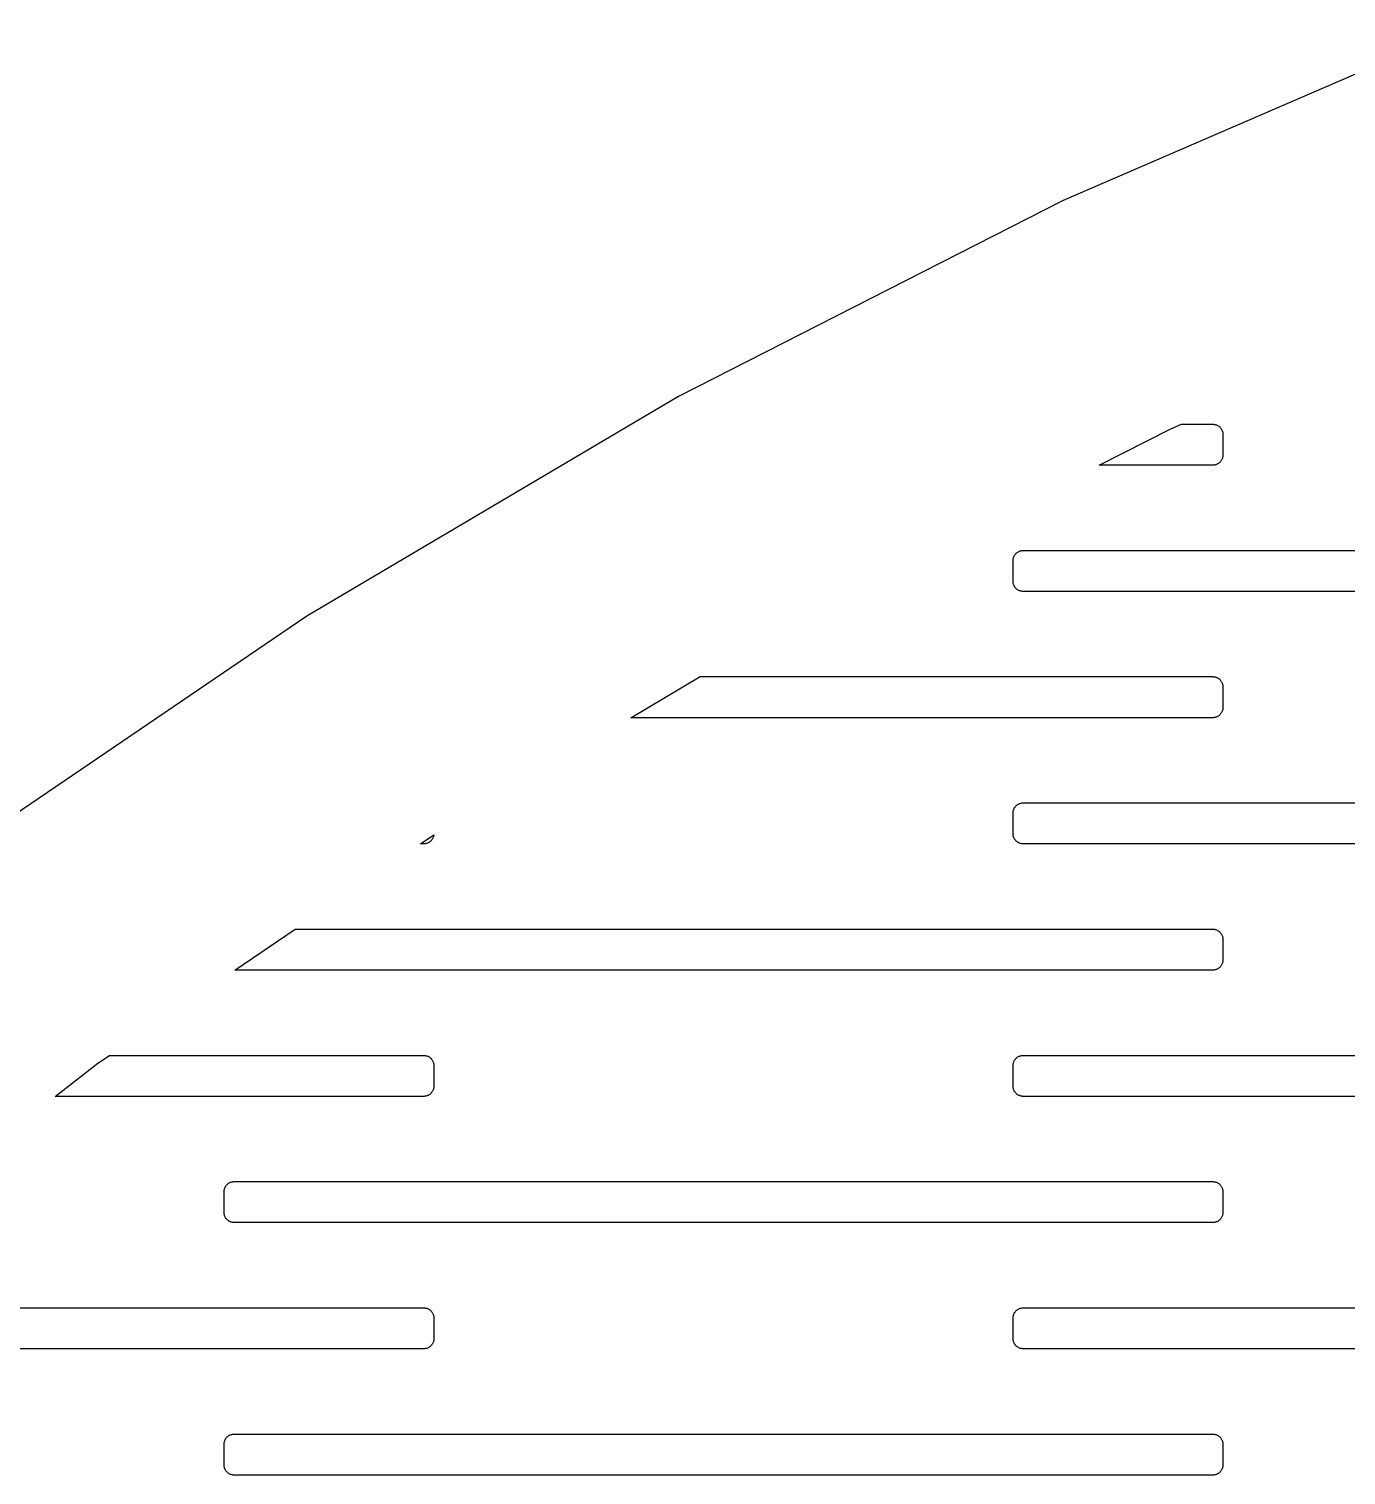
# Model space of a CAD drawing. Header units: metres. Extents: x -218 to 218, y -218 to 218.
# Drawn here: x -125.5 to -83.77, y 156.68 to 202.5 of the extents above; entities that cross this region are included whole.
import ezdxf

# ---------------------------------------------------------------- set-up
doc = ezdxf.new("R2010")
doc.units = ezdxf.units.M

msp = doc.modelspace()

# ---------------------------------------------------------------- linework, layer by layer
for p, q in [((-80.1765, 202.503), (-92.7335, 197.069)), ((-92.7335, 197.069), (-104.925, 190.857)), ((-104.925, 190.857), (-116.702, 183.892)), ((-91.589, 188.678), (-89.3273, 189.83)), ((-89.3273, 189.83), (-88.9862, 189.978)), ((-88.9862, 189.978), (-87.9972, 189.978)), ((-87.9972, 189.978), (-87.9768, 189.977)), ((-87.9768, 189.977), (-87.9565, 189.975)), ((-87.9565, 189.975), (-87.9363, 189.972)), ((-87.9363, 189.972), (-87.9164, 189.968)), ((-87.9164, 189.968), (-87.8968, 189.962)), ((-87.8968, 189.962), (-87.8776, 189.955)), ((-87.8776, 189.955), (-87.8588, 189.947)), ((-87.8588, 189.947), (-87.8406, 189.938)), ((-87.8406, 189.938), (-87.8231, 189.927)), ((-87.8231, 189.927), (-87.8062, 189.916)), ((-87.8062, 189.916), (-87.79, 189.903)), ((-87.79, 189.903), (-87.7747, 189.89)), ((-87.7747, 189.89), (-87.7603, 189.875)), ((-87.7603, 189.875), (-87.7468, 189.86)), ((-87.7468, 189.86), (-87.7343, 189.844)), ((-87.7343, 189.844), (-87.7228, 189.827)), ((-87.7228, 189.827), (-87.7124, 189.809)), ((-87.7124, 189.809), (-87.7031, 189.791)), ((-87.7031, 189.791), (-87.695, 189.772)), ((-87.695, 189.772), (-87.6881, 189.753)), ((-87.6881, 189.753), (-87.6824, 189.734)), ((-87.6824, 189.734), (-87.6779, 189.714)), ((-87.6779, 189.714), (-87.6748, 189.694)), ((-87.6748, 189.694), (-87.6728, 189.673)), ((-87.6728, 189.673), (-87.6722, 189.653)), ((-87.6722, 189.653), (-87.6722, 189.003)), ((-87.7343, 188.812), (-87.7468, 188.796)), ((-87.7228, 188.829), (-87.7343, 188.812)), ((-87.7124, 188.846), (-87.7228, 188.829)), ((-87.7031, 188.864), (-87.7124, 188.846)), ((-87.695, 188.883), (-87.7031, 188.864)), ((-87.6881, 188.902), (-87.695, 188.883)), ((-87.6824, 188.922), (-87.6881, 188.902)), ((-87.6779, 188.942), (-87.6824, 188.922)), ((-87.6748, 188.962), (-87.6779, 188.942)), ((-87.6728, 188.982), (-87.6748, 188.962)), ((-87.6722, 189.003), (-87.6728, 188.982)), ((-87.9972, 188.678), (-91.589, 188.678)), ((-87.9768, 188.678), (-87.9972, 188.678)), ((-87.9565, 188.68), (-87.9768, 188.678)), ((-87.9363, 188.684), (-87.9565, 188.68)), ((-87.9164, 188.688), (-87.9363, 188.684)), ((-87.8968, 188.694), (-87.9164, 188.688)), ((-87.8776, 188.701), (-87.8968, 188.694)), ((-87.8588, 188.709), (-87.8776, 188.701)), ((-87.8406, 188.718), (-87.8588, 188.709)), ((-87.8231, 188.728), (-87.8406, 188.718)), ((-87.8062, 188.74), (-87.8231, 188.728)), ((-87.79, 188.752), (-87.8062, 188.74)), ((-87.7747, 188.766), (-87.79, 188.752)), ((-87.7603, 188.78), (-87.7747, 188.766)), ((-87.7468, 188.796), (-87.7603, 188.78)), ((-94.3222, 185.653), (-94.3215, 185.673)), ((-94.3222, 185.003), (-94.3222, 185.653)), ((-94.3215, 185.673), (-94.3196, 185.694)), ((-94.3196, 185.694), (-94.3164, 185.714)), ((-94.3164, 185.714), (-94.312, 185.734)), ((-94.312, 185.734), (-94.3063, 185.753)), ((-94.3063, 185.753), (-94.2994, 185.772)), ((-94.2994, 185.772), (-94.2913, 185.791)), ((-94.2913, 185.791), (-94.282, 185.809)), ((-94.282, 185.809), (-94.2716, 185.827)), ((-94.2716, 185.827), (-94.2601, 185.844)), ((-94.2601, 185.844), (-94.2476, 185.86)), ((-94.2476, 185.86), (-94.2341, 185.875)), ((-94.2341, 185.875), (-94.2197, 185.89)), ((-94.2197, 185.89), (-94.2044, 185.903)), ((-94.2044, 185.903), (-94.1882, 185.916)), ((-94.1882, 185.916), (-94.1713, 185.927)), ((-94.1713, 185.927), (-94.1538, 185.938)), ((-94.1538, 185.938), (-94.1356, 185.947)), ((-94.1356, 185.947), (-94.1168, 185.955)), ((-94.1168, 185.955), (-94.0976, 185.962)), ((-94.0976, 185.962), (-94.078, 185.968)), ((-94.078, 185.968), (-94.0581, 185.972)), ((-94.0581, 185.972), (-94.0379, 185.975)), ((-94.0379, 185.975), (-94.0176, 185.977)), ((-94.0176, 185.977), (-93.9972, 185.978)), ((-93.9972, 185.978), (-62.9972, 185.978)), ((-94.3215, 184.982), (-94.3222, 185.003)), ((-94.3196, 184.962), (-94.3215, 184.982)), ((-94.3164, 184.942), (-94.3196, 184.962)), ((-94.312, 184.922), (-94.3164, 184.942)), ((-94.3063, 184.902), (-94.312, 184.922)), ((-94.2994, 184.883), (-94.3063, 184.902)), ((-94.2913, 184.864), (-94.2994, 184.883)), ((-94.282, 184.846), (-94.2913, 184.864)), ((-94.2716, 184.829), (-94.282, 184.846)), ((-94.2601, 184.812), (-94.2716, 184.829)), ((-94.2476, 184.796), (-94.2601, 184.812)), ((-94.2341, 184.78), (-94.2476, 184.796)), ((-94.2197, 184.766), (-94.2341, 184.78)), ((-94.2044, 184.752), (-94.2197, 184.766)), ((-94.1882, 184.74), (-94.2044, 184.752)), ((-94.1713, 184.728), (-94.1882, 184.74)), ((-94.1538, 184.718), (-94.1713, 184.728)), ((-94.1356, 184.709), (-94.1538, 184.718)), ((-94.1168, 184.701), (-94.1356, 184.709)), ((-94.0976, 184.694), (-94.1168, 184.701)), ((-94.078, 184.688), (-94.0976, 184.694)), ((-94.0581, 184.684), (-94.078, 184.688)), ((-94.0379, 184.68), (-94.0581, 184.684)), ((-94.0176, 184.678), (-94.0379, 184.68)), ((-93.9972, 184.678), (-94.0176, 184.678)), ((-62.9972, 184.678), (-93.9972, 184.678)), ((-116.702, 183.892), (-128.018, 176.202)), ((-106.429, 180.678), (-104.231, 181.978)), ((-104.231, 181.978), (-87.9972, 181.978)), ((-87.9972, 181.978), (-87.9768, 181.977)), ((-87.9768, 181.977), (-87.9565, 181.975)), ((-87.9565, 181.975), (-87.9363, 181.972)), ((-87.9363, 181.972), (-87.9164, 181.968)), ((-87.9164, 181.968), (-87.8968, 181.962)), ((-87.8968, 181.962), (-87.8776, 181.955)), ((-87.8776, 181.955), (-87.8588, 181.947)), ((-87.8588, 181.947), (-87.8406, 181.938)), ((-87.8406, 181.938), (-87.8231, 181.927)), ((-87.8231, 181.927), (-87.8062, 181.916)), ((-87.8062, 181.916), (-87.79, 181.903)), ((-87.79, 181.903), (-87.7747, 181.89)), ((-87.7747, 181.89), (-87.7603, 181.875)), ((-87.7603, 181.875), (-87.7468, 181.86)), ((-87.7468, 181.86), (-87.7343, 181.844)), ((-87.7343, 181.844), (-87.7228, 181.827)), ((-87.7228, 181.827), (-87.7124, 181.809)), ((-87.7124, 181.809), (-87.7031, 181.791)), ((-87.7031, 181.791), (-87.695, 181.772)), ((-87.695, 181.772), (-87.6881, 181.753)), ((-87.6881, 181.753), (-87.6824, 181.734)), ((-87.6824, 181.734), (-87.6779, 181.714)), ((-87.6779, 181.714), (-87.6748, 181.694)), ((-87.6748, 181.694), (-87.6728, 181.673)), ((-87.6728, 181.673), (-87.6722, 181.653)), ((-87.6722, 181.653), (-87.6722, 181.003)), ((-87.9972, 180.678), (-106.429, 180.678)), ((-87.9768, 180.678), (-87.9972, 180.678)), ((-87.9565, 180.68), (-87.9768, 180.678)), ((-87.9363, 180.684), (-87.9565, 180.68)), ((-87.9164, 180.688), (-87.9363, 180.684)), ((-87.8968, 180.694), (-87.9164, 180.688)), ((-87.8776, 180.701), (-87.8968, 180.694)), ((-87.8588, 180.709), (-87.8776, 180.701)), ((-87.8406, 180.718), (-87.8588, 180.709)), ((-87.8231, 180.728), (-87.8406, 180.718)), ((-87.8062, 180.74), (-87.8231, 180.728)), ((-87.79, 180.752), (-87.8062, 180.74)), ((-87.7747, 180.766), (-87.79, 180.752)), ((-87.7603, 180.78), (-87.7747, 180.766)), ((-87.7468, 180.796), (-87.7603, 180.78)), ((-87.7343, 180.812), (-87.7468, 180.796)), ((-87.7228, 180.829), (-87.7343, 180.812)), ((-87.7124, 180.846), (-87.7228, 180.829)), ((-87.7031, 180.864), (-87.7124, 180.846)), ((-87.695, 180.883), (-87.7031, 180.864)), ((-87.6881, 180.902), (-87.695, 180.883)), ((-87.6824, 180.922), (-87.6881, 180.902)), ((-87.6779, 180.942), (-87.6824, 180.922)), ((-87.6748, 180.962), (-87.6779, 180.942)), ((-87.6728, 180.982), (-87.6748, 180.962)), ((-87.6722, 181.003), (-87.6728, 180.982)), ((-94.2913, 177.791), (-94.282, 177.809)), ((-94.282, 177.809), (-94.2716, 177.827)), ((-94.2716, 177.827), (-94.2601, 177.844)), ((-94.2601, 177.844), (-94.2476, 177.86)), ((-94.2476, 177.86), (-94.2341, 177.875)), ((-94.2341, 177.875), (-94.2197, 177.89)), ((-94.2197, 177.89), (-94.2044, 177.903)), ((-94.2044, 177.903), (-94.1882, 177.916)), ((-94.1882, 177.916), (-94.1713, 177.927)), ((-94.1713, 177.927), (-94.1538, 177.938)), ((-94.1538, 177.938), (-94.1356, 177.947)), ((-94.1356, 177.947), (-94.1168, 177.955)), ((-94.1168, 177.955), (-94.0976, 177.962)), ((-94.0976, 177.962), (-94.078, 177.968)), ((-94.078, 177.968), (-94.0581, 177.972)), ((-94.0581, 177.972), (-94.0379, 177.975)), ((-94.0379, 177.975), (-94.0176, 177.977)), ((-94.0176, 177.977), (-93.9972, 177.978)), ((-93.9972, 177.978), (-62.9972, 177.978)), ((-94.3222, 177.653), (-94.3215, 177.673)), ((-94.3222, 177.003), (-94.3222, 177.653)), ((-94.3215, 177.673), (-94.3196, 177.694)), ((-94.3196, 177.694), (-94.3164, 177.714)), ((-94.3164, 177.714), (-94.312, 177.734)), ((-94.312, 177.734), (-94.3063, 177.753)), ((-94.3063, 177.753), (-94.2994, 177.772)), ((-94.2994, 177.772), (-94.2913, 177.791)), ((-113.092, 176.678), (-112.675, 176.961)), ((-112.688, 176.902), (-112.695, 176.883)), ((-112.682, 176.922), (-112.688, 176.902)), ((-112.678, 176.942), (-112.682, 176.922)), ((-112.675, 176.961), (-112.678, 176.942)), ((-94.3215, 176.982), (-94.3222, 177.003)), ((-94.3196, 176.962), (-94.3215, 176.982)), ((-94.3164, 176.942), (-94.3196, 176.962)), ((-94.312, 176.922), (-94.3164, 176.942)), ((-94.3063, 176.902), (-94.312, 176.922)), ((-94.2994, 176.883), (-94.3063, 176.902)), ((-112.997, 176.678), (-113.092, 176.678)), ((-112.977, 176.678), (-112.997, 176.678)), ((-112.956, 176.68), (-112.977, 176.678)), ((-112.936, 176.684), (-112.956, 176.68)), ((-112.916, 176.688), (-112.936, 176.684)), ((-112.897, 176.694), (-112.916, 176.688)), ((-112.878, 176.701), (-112.897, 176.694)), ((-112.859, 176.709), (-112.878, 176.701)), ((-112.841, 176.718), (-112.859, 176.709)), ((-112.823, 176.728), (-112.841, 176.718)), ((-112.806, 176.74), (-112.823, 176.728)), ((-112.79, 176.752), (-112.806, 176.74)), ((-112.775, 176.766), (-112.79, 176.752)), ((-112.76, 176.78), (-112.775, 176.766)), ((-112.747, 176.796), (-112.76, 176.78)), ((-112.734, 176.812), (-112.747, 176.796)), ((-112.723, 176.829), (-112.734, 176.812)), ((-112.712, 176.846), (-112.723, 176.829)), ((-112.703, 176.864), (-112.712, 176.846)), ((-112.695, 176.883), (-112.703, 176.864)), ((-94.2913, 176.864), (-94.2994, 176.883)), ((-94.282, 176.846), (-94.2913, 176.864)), ((-94.2716, 176.829), (-94.282, 176.846)), ((-94.2601, 176.812), (-94.2716, 176.829)), ((-94.2476, 176.796), (-94.2601, 176.812)), ((-94.2341, 176.78), (-94.2476, 176.796)), ((-94.2197, 176.766), (-94.2341, 176.78)), ((-94.2044, 176.752), (-94.2197, 176.766)), ((-94.1882, 176.74), (-94.2044, 176.752)), ((-94.1713, 176.728), (-94.1882, 176.74)), ((-94.1538, 176.718), (-94.1713, 176.728)), ((-94.1356, 176.709), (-94.1538, 176.718)), ((-94.1168, 176.701), (-94.1356, 176.709)), ((-94.0976, 176.694), (-94.1168, 176.701)), ((-94.078, 176.688), (-94.0976, 176.694)), ((-94.0581, 176.684), (-94.078, 176.688)), ((-94.0379, 176.68), (-94.0581, 176.684)), ((-94.0176, 176.678), (-94.0379, 176.68)), ((-93.9972, 176.678), (-94.0176, 176.678)), ((-62.9972, 176.678), (-93.9972, 176.678)), ((-118.977, 172.678), (-117.065, 173.978)), ((-117.065, 173.978), (-87.9972, 173.978)), ((-87.9972, 173.978), (-87.9768, 173.977)), ((-87.9768, 173.977), (-87.9565, 173.975)), ((-87.9565, 173.975), (-87.9363, 173.972)), ((-87.9363, 173.972), (-87.9164, 173.968)), ((-87.9164, 173.968), (-87.8968, 173.962)), ((-87.8968, 173.962), (-87.8776, 173.955)), ((-87.8776, 173.955), (-87.8588, 173.947)), ((-87.8588, 173.947), (-87.8406, 173.938)), ((-87.8406, 173.938), (-87.8231, 173.927)), ((-87.8231, 173.927), (-87.8062, 173.916)), ((-87.8062, 173.916), (-87.79, 173.903)), ((-87.79, 173.903), (-87.7747, 173.89)), ((-87.7747, 173.89), (-87.7603, 173.875)), ((-87.7603, 173.875), (-87.7468, 173.86)), ((-87.7468, 173.86), (-87.7343, 173.844)), ((-87.7343, 173.844), (-87.7228, 173.827)), ((-87.7228, 173.827), (-87.7124, 173.809)), ((-87.7124, 173.809), (-87.7031, 173.791)), ((-87.7031, 173.791), (-87.695, 173.772)), ((-87.695, 173.772), (-87.6881, 173.753)), ((-87.6881, 173.753), (-87.6824, 173.734)), ((-87.6824, 173.734), (-87.6779, 173.714)), ((-87.6779, 173.714), (-87.6748, 173.694)), ((-87.6748, 173.694), (-87.6728, 173.673)), ((-87.6728, 173.673), (-87.6722, 173.653)), ((-87.6722, 173.653), (-87.6722, 173.003)), ((-87.7747, 172.766), (-87.79, 172.752)), ((-87.7603, 172.78), (-87.7747, 172.766)), ((-87.7468, 172.796), (-87.7603, 172.78)), ((-87.7343, 172.812), (-87.7468, 172.796)), ((-87.7228, 172.829), (-87.7343, 172.812)), ((-87.7124, 172.846), (-87.7228, 172.829)), ((-87.7031, 172.864), (-87.7124, 172.846)), ((-87.695, 172.883), (-87.7031, 172.864)), ((-87.6881, 172.902), (-87.695, 172.883)), ((-87.6824, 172.922), (-87.6881, 172.902)), ((-87.6779, 172.942), (-87.6824, 172.922)), ((-87.6748, 172.962), (-87.6779, 172.942)), ((-87.6728, 172.982), (-87.6748, 172.962)), ((-87.6722, 173.003), (-87.6728, 172.982)), ((-87.9972, 172.678), (-118.977, 172.678)), ((-87.9768, 172.678), (-87.9972, 172.678)), ((-87.9565, 172.68), (-87.9768, 172.678)), ((-87.9363, 172.684), (-87.9565, 172.68)), ((-87.9164, 172.688), (-87.9363, 172.684)), ((-87.8968, 172.694), (-87.9164, 172.688)), ((-87.8776, 172.701), (-87.8968, 172.694)), ((-87.8588, 172.709), (-87.8776, 172.701)), ((-87.8406, 172.718), (-87.8588, 172.709)), ((-87.8231, 172.728), (-87.8406, 172.718)), ((-87.8062, 172.74), (-87.8231, 172.728)), ((-87.79, 172.752), (-87.8062, 172.74)), ((-124.672, 168.678), (-123.316, 169.73)), ((-123.316, 169.73), (-122.95, 169.978)), ((-122.95, 169.978), (-112.997, 169.978)), ((-112.997, 169.978), (-112.977, 169.977)), ((-112.977, 169.977), (-112.956, 169.975)), ((-112.956, 169.975), (-112.936, 169.972)), ((-112.936, 169.972), (-112.916, 169.968)), ((-112.916, 169.968), (-112.897, 169.962)), ((-112.897, 169.962), (-112.878, 169.955)), ((-112.878, 169.955), (-112.859, 169.947)), ((-112.859, 169.947), (-112.841, 169.938)), ((-112.841, 169.938), (-112.823, 169.927)), ((-112.823, 169.927), (-112.806, 169.916)), ((-112.806, 169.916), (-112.79, 169.903)), ((-112.79, 169.903), (-112.775, 169.89)), ((-112.775, 169.89), (-112.76, 169.875)), ((-112.76, 169.875), (-112.747, 169.86)), ((-112.747, 169.86), (-112.734, 169.844)), ((-112.734, 169.844), (-112.723, 169.827)), ((-112.723, 169.827), (-112.712, 169.809)), ((-112.712, 169.809), (-112.703, 169.791)), ((-112.703, 169.791), (-112.695, 169.772)), ((-112.695, 169.772), (-112.688, 169.753)), ((-112.688, 169.753), (-112.682, 169.734)), ((-112.682, 169.734), (-112.678, 169.714)), ((-112.678, 169.714), (-112.675, 169.694)), ((-112.675, 169.694), (-112.673, 169.673)), ((-112.673, 169.673), (-112.672, 169.653)), ((-112.672, 169.653), (-112.672, 169.003)), ((-94.3222, 169.653), (-94.3215, 169.673)), ((-94.3222, 169.003), (-94.3222, 169.653)), ((-94.3215, 169.673), (-94.3196, 169.694)), ((-94.3196, 169.694), (-94.3164, 169.714)), ((-94.3164, 169.714), (-94.312, 169.734)), ((-94.312, 169.734), (-94.3063, 169.753)), ((-94.3063, 169.753), (-94.2994, 169.772)), ((-94.2994, 169.772), (-94.2913, 169.791)), ((-94.2913, 169.791), (-94.282, 169.809)), ((-94.282, 169.809), (-94.2716, 169.827)), ((-94.2716, 169.827), (-94.2601, 169.844)), ((-94.2601, 169.844), (-94.2476, 169.86)), ((-94.2476, 169.86), (-94.2341, 169.875)), ((-94.2341, 169.875), (-94.2197, 169.89)), ((-94.2197, 169.89), (-94.2044, 169.903)), ((-94.2044, 169.903), (-94.1882, 169.916)), ((-94.1882, 169.916), (-94.1713, 169.927)), ((-94.1713, 169.927), (-94.1538, 169.938)), ((-94.1538, 169.938), (-94.1356, 169.947)), ((-94.1356, 169.947), (-94.1168, 169.955)), ((-94.1168, 169.955), (-94.0976, 169.962)), ((-94.0976, 169.962), (-94.078, 169.968)), ((-94.078, 169.968), (-94.0581, 169.972)), ((-94.0581, 169.972), (-94.0379, 169.975)), ((-94.0379, 169.975), (-94.0176, 169.977)), ((-94.0176, 169.977), (-93.9972, 169.978)), ((-93.9972, 169.978), (-62.9972, 169.978)), ((-112.997, 168.678), (-124.672, 168.678)), ((-112.977, 168.678), (-112.997, 168.678)), ((-112.956, 168.68), (-112.977, 168.678)), ((-112.936, 168.684), (-112.956, 168.68)), ((-112.916, 168.688), (-112.936, 168.684)), ((-112.897, 168.694), (-112.916, 168.688)), ((-112.878, 168.701), (-112.897, 168.694)), ((-112.859, 168.709), (-112.878, 168.701)), ((-112.841, 168.718), (-112.859, 168.709)), ((-112.823, 168.728), (-112.841, 168.718)), ((-112.806, 168.74), (-112.823, 168.728)), ((-112.79, 168.752), (-112.806, 168.74)), ((-112.775, 168.766), (-112.79, 168.752)), ((-112.76, 168.78), (-112.775, 168.766)), ((-112.747, 168.796), (-112.76, 168.78)), ((-112.734, 168.812), (-112.747, 168.796)), ((-112.723, 168.829), (-112.734, 168.812)), ((-112.712, 168.846), (-112.723, 168.829)), ((-112.703, 168.864), (-112.712, 168.846)), ((-112.695, 168.883), (-112.703, 168.864)), ((-112.688, 168.902), (-112.695, 168.883)), ((-112.682, 168.922), (-112.688, 168.902)), ((-112.678, 168.942), (-112.682, 168.922)), ((-112.675, 168.962), (-112.678, 168.942)), ((-112.673, 168.982), (-112.675, 168.962)), ((-112.672, 169.003), (-112.673, 168.982)), ((-94.3215, 168.982), (-94.3222, 169.003)), ((-94.3196, 168.962), (-94.3215, 168.982)), ((-94.3164, 168.942), (-94.3196, 168.962)), ((-94.312, 168.922), (-94.3164, 168.942)), ((-94.3063, 168.902), (-94.312, 168.922)), ((-94.2994, 168.883), (-94.3063, 168.902)), ((-94.2913, 168.864), (-94.2994, 168.883)), ((-94.282, 168.846), (-94.2913, 168.864)), ((-94.2716, 168.829), (-94.282, 168.846)), ((-94.2601, 168.812), (-94.2716, 168.829)), ((-94.2476, 168.796), (-94.2601, 168.812)), ((-94.2341, 168.78), (-94.2476, 168.796)), ((-94.2197, 168.766), (-94.2341, 168.78)), ((-94.2044, 168.752), (-94.2197, 168.766)), ((-94.1882, 168.74), (-94.2044, 168.752)), ((-94.1713, 168.728), (-94.1882, 168.74)), ((-94.1538, 168.718), (-94.1713, 168.728)), ((-94.1356, 168.709), (-94.1538, 168.718)), ((-94.1168, 168.701), (-94.1356, 168.709)), ((-94.0976, 168.694), (-94.1168, 168.701)), ((-94.078, 168.688), (-94.0976, 168.694)), ((-94.0581, 168.684), (-94.078, 168.688)), ((-94.0379, 168.68), (-94.0581, 168.684)), ((-94.0176, 168.678), (-94.0379, 168.68)), ((-93.9972, 168.678), (-94.0176, 168.678)), ((-62.9972, 168.678), (-93.9972, 168.678)), ((-119.234, 165.875), (-119.22, 165.89)), ((-119.22, 165.89), (-119.204, 165.903)), ((-119.204, 165.903), (-119.188, 165.916)), ((-119.188, 165.916), (-119.171, 165.927)), ((-119.171, 165.927), (-119.154, 165.938)), ((-119.154, 165.938), (-119.136, 165.947)), ((-119.136, 165.947), (-119.117, 165.955)), ((-119.117, 165.955), (-119.098, 165.962)), ((-119.098, 165.962), (-119.078, 165.968)), ((-119.078, 165.968), (-119.058, 165.972)), ((-119.058, 165.972), (-119.038, 165.975)), ((-119.038, 165.975), (-119.018, 165.977)), ((-119.018, 165.977), (-118.997, 165.978)), ((-118.997, 165.978), (-87.9972, 165.978)), ((-87.9972, 165.978), (-87.9768, 165.977)), ((-87.9768, 165.977), (-87.9565, 165.975)), ((-87.9565, 165.975), (-87.9363, 165.972)), ((-87.9363, 165.972), (-87.9164, 165.968)), ((-87.9164, 165.968), (-87.8968, 165.962)), ((-87.8968, 165.962), (-87.8776, 165.955)), ((-87.8776, 165.955), (-87.8588, 165.947)), ((-87.8588, 165.947), (-87.8406, 165.938)), ((-87.8406, 165.938), (-87.8231, 165.927)), ((-87.8231, 165.927), (-87.8062, 165.916)), ((-87.8062, 165.916), (-87.79, 165.903)), ((-87.79, 165.903), (-87.7747, 165.89)), ((-87.7747, 165.89), (-87.7603, 165.875)), ((-119.322, 165.673), (-119.32, 165.694)), ((-119.322, 165.653), (-119.322, 165.673)), ((-119.322, 165.003), (-119.322, 165.653)), ((-119.32, 165.694), (-119.316, 165.714)), ((-119.316, 165.714), (-119.312, 165.734)), ((-119.312, 165.734), (-119.306, 165.753)), ((-119.306, 165.753), (-119.299, 165.772)), ((-119.299, 165.772), (-119.291, 165.791)), ((-119.291, 165.791), (-119.282, 165.809)), ((-119.282, 165.809), (-119.272, 165.827)), ((-119.272, 165.827), (-119.26, 165.844)), ((-119.26, 165.844), (-119.248, 165.86)), ((-119.248, 165.86), (-119.234, 165.875)), ((-87.7603, 165.875), (-87.7468, 165.86)), ((-87.7468, 165.86), (-87.7343, 165.844)), ((-87.7343, 165.844), (-87.7228, 165.827)), ((-87.7228, 165.827), (-87.7124, 165.809)), ((-87.7124, 165.809), (-87.7031, 165.791)), ((-87.7031, 165.791), (-87.695, 165.772)), ((-87.695, 165.772), (-87.6881, 165.753)), ((-87.6881, 165.753), (-87.6824, 165.734)), ((-87.6824, 165.734), (-87.6779, 165.714)), ((-87.6779, 165.714), (-87.6748, 165.694)), ((-87.6748, 165.694), (-87.6728, 165.673)), ((-87.6728, 165.673), (-87.6722, 165.653)), ((-87.6722, 165.653), (-87.6722, 165.003)), ((-119.322, 164.982), (-119.322, 165.003)), ((-119.32, 164.962), (-119.322, 164.982)), ((-87.6728, 164.982), (-87.6748, 164.962)), ((-87.6722, 165.003), (-87.6728, 164.982)), ((-119.316, 164.942), (-119.32, 164.962)), ((-119.312, 164.922), (-119.316, 164.942)), ((-119.306, 164.902), (-119.312, 164.922)), ((-119.299, 164.883), (-119.306, 164.902)), ((-119.291, 164.864), (-119.299, 164.883)), ((-119.282, 164.846), (-119.291, 164.864)), ((-119.272, 164.829), (-119.282, 164.846)), ((-119.26, 164.812), (-119.272, 164.829)), ((-119.248, 164.796), (-119.26, 164.812)), ((-119.234, 164.78), (-119.248, 164.796)), ((-119.22, 164.766), (-119.234, 164.78)), ((-119.204, 164.752), (-119.22, 164.766)), ((-119.188, 164.74), (-119.204, 164.752)), ((-119.171, 164.728), (-119.188, 164.74)), ((-119.154, 164.718), (-119.171, 164.728)), ((-119.136, 164.709), (-119.154, 164.718)), ((-119.117, 164.701), (-119.136, 164.709)), ((-119.098, 164.694), (-119.117, 164.701)), ((-119.078, 164.688), (-119.098, 164.694)), ((-119.058, 164.684), (-119.078, 164.688)), ((-119.038, 164.68), (-119.058, 164.684)), ((-119.018, 164.678), (-119.038, 164.68)), ((-118.997, 164.678), (-119.018, 164.678)), ((-87.9972, 164.678), (-118.997, 164.678)), ((-87.9768, 164.678), (-87.9972, 164.678)), ((-87.9565, 164.68), (-87.9768, 164.678)), ((-87.9363, 164.684), (-87.9565, 164.68)), ((-87.9164, 164.688), (-87.9363, 164.684)), ((-87.8968, 164.694), (-87.9164, 164.688)), ((-87.8776, 164.701), (-87.8968, 164.694)), ((-87.8588, 164.709), (-87.8776, 164.701)), ((-87.8406, 164.718), (-87.8588, 164.709)), ((-87.8231, 164.728), (-87.8406, 164.718)), ((-87.8062, 164.74), (-87.8231, 164.728)), ((-87.79, 164.752), (-87.8062, 164.74)), ((-87.7747, 164.766), (-87.79, 164.752)), ((-87.7603, 164.78), (-87.7747, 164.766)), ((-87.7468, 164.796), (-87.7603, 164.78)), ((-87.7343, 164.812), (-87.7468, 164.796)), ((-87.7228, 164.829), (-87.7343, 164.812)), ((-87.7124, 164.846), (-87.7228, 164.829)), ((-87.7031, 164.864), (-87.7124, 164.846)), ((-87.695, 164.883), (-87.7031, 164.864)), ((-87.6881, 164.902), (-87.695, 164.883)), ((-87.6824, 164.922), (-87.6881, 164.902)), ((-87.6779, 164.942), (-87.6824, 164.922)), ((-87.6748, 164.962), (-87.6779, 164.942)), ((-133.309, 161.978), (-112.997, 161.978)), ((-112.997, 161.978), (-112.977, 161.977)), ((-112.977, 161.977), (-112.956, 161.975)), ((-112.956, 161.975), (-112.936, 161.972)), ((-112.936, 161.972), (-112.916, 161.968)), ((-112.916, 161.968), (-112.897, 161.962)), ((-112.897, 161.962), (-112.878, 161.955)), ((-112.878, 161.955), (-112.859, 161.947)), ((-112.859, 161.947), (-112.841, 161.938)), ((-112.841, 161.938), (-112.823, 161.927)), ((-112.823, 161.927), (-112.806, 161.916)), ((-112.806, 161.916), (-112.79, 161.903)), ((-112.79, 161.903), (-112.775, 161.89)), ((-112.775, 161.89), (-112.76, 161.875)), ((-112.76, 161.875), (-112.747, 161.86)), ((-112.747, 161.86), (-112.734, 161.844)), ((-112.734, 161.844), (-112.723, 161.827)), ((-112.723, 161.827), (-112.712, 161.809)), ((-112.712, 161.809), (-112.703, 161.791)), ((-112.703, 161.791), (-112.695, 161.772)), ((-112.695, 161.772), (-112.688, 161.753)), ((-94.3063, 161.753), (-94.2994, 161.772)), ((-94.2994, 161.772), (-94.2913, 161.791)), ((-94.2913, 161.791), (-94.282, 161.809)), ((-94.282, 161.809), (-94.2716, 161.827)), ((-94.2716, 161.827), (-94.2601, 161.844)), ((-94.2601, 161.844), (-94.2476, 161.86)), ((-94.2476, 161.86), (-94.2341, 161.875)), ((-94.2341, 161.875), (-94.2197, 161.89)), ((-94.2197, 161.89), (-94.2044, 161.903)), ((-94.2044, 161.903), (-94.1882, 161.916)), ((-94.1882, 161.916), (-94.1713, 161.927)), ((-94.1713, 161.927), (-94.1538, 161.938)), ((-94.1538, 161.938), (-94.1356, 161.947)), ((-94.1356, 161.947), (-94.1168, 161.955)), ((-94.1168, 161.955), (-94.0976, 161.962)), ((-94.0976, 161.962), (-94.078, 161.968)), ((-94.078, 161.968), (-94.0581, 161.972)), ((-94.0581, 161.972), (-94.0379, 161.975)), ((-94.0379, 161.975), (-94.0176, 161.977)), ((-94.0176, 161.977), (-93.9972, 161.978)), ((-93.9972, 161.978), (-62.9972, 161.978)), ((-112.688, 161.753), (-112.682, 161.734)), ((-112.682, 161.734), (-112.678, 161.714)), ((-112.678, 161.714), (-112.675, 161.694)), ((-112.675, 161.694), (-112.673, 161.673)), ((-112.673, 161.673), (-112.672, 161.653)), ((-112.672, 161.653), (-112.672, 161.003)), ((-94.3222, 161.653), (-94.3215, 161.673)), ((-94.3222, 161.003), (-94.3222, 161.653)), ((-94.3215, 161.673), (-94.3196, 161.694)), ((-94.3196, 161.694), (-94.3164, 161.714)), ((-94.3164, 161.714), (-94.312, 161.734)), ((-94.312, 161.734), (-94.3063, 161.753)), ((-112.712, 160.846), (-112.723, 160.829)), ((-112.703, 160.864), (-112.712, 160.846)), ((-112.695, 160.883), (-112.703, 160.864)), ((-112.688, 160.902), (-112.695, 160.883)), ((-112.682, 160.922), (-112.688, 160.902)), ((-112.678, 160.942), (-112.682, 160.922)), ((-112.675, 160.962), (-112.678, 160.942)), ((-112.673, 160.982), (-112.675, 160.962)), ((-112.672, 161.003), (-112.673, 160.982)), ((-94.3215, 160.982), (-94.3222, 161.003)), ((-94.3196, 160.962), (-94.3215, 160.982)), ((-94.3164, 160.942), (-94.3196, 160.962)), ((-94.312, 160.922), (-94.3164, 160.942)), ((-94.3063, 160.902), (-94.312, 160.922)), ((-94.2994, 160.883), (-94.3063, 160.902)), ((-94.2913, 160.864), (-94.2994, 160.883)), ((-94.282, 160.846), (-94.2913, 160.864)), ((-94.2716, 160.829), (-94.282, 160.846)), ((-112.997, 160.678), (-134.834, 160.678)), ((-112.977, 160.678), (-112.997, 160.678)), ((-112.956, 160.68), (-112.977, 160.678)), ((-112.936, 160.684), (-112.956, 160.68)), ((-112.916, 160.688), (-112.936, 160.684)), ((-112.897, 160.694), (-112.916, 160.688)), ((-112.878, 160.701), (-112.897, 160.694)), ((-112.859, 160.709), (-112.878, 160.701)), ((-112.841, 160.718), (-112.859, 160.709)), ((-112.823, 160.728), (-112.841, 160.718)), ((-112.806, 160.74), (-112.823, 160.728)), ((-112.79, 160.752), (-112.806, 160.74)), ((-112.775, 160.766), (-112.79, 160.752)), ((-112.76, 160.78), (-112.775, 160.766)), ((-112.747, 160.796), (-112.76, 160.78)), ((-112.734, 160.812), (-112.747, 160.796)), ((-112.723, 160.829), (-112.734, 160.812)), ((-94.2601, 160.812), (-94.2716, 160.829)), ((-94.2476, 160.796), (-94.2601, 160.812)), ((-94.2341, 160.78), (-94.2476, 160.796)), ((-94.2197, 160.766), (-94.2341, 160.78)), ((-94.2044, 160.752), (-94.2197, 160.766)), ((-94.1882, 160.74), (-94.2044, 160.752)), ((-94.1713, 160.728), (-94.1882, 160.74)), ((-94.1538, 160.718), (-94.1713, 160.728)), ((-94.1356, 160.709), (-94.1538, 160.718)), ((-94.1168, 160.701), (-94.1356, 160.709)), ((-94.0976, 160.694), (-94.1168, 160.701)), ((-94.078, 160.688), (-94.0976, 160.694)), ((-94.0581, 160.684), (-94.078, 160.688)), ((-94.0379, 160.68), (-94.0581, 160.684)), ((-94.0176, 160.678), (-94.0379, 160.68)), ((-93.9972, 160.678), (-94.0176, 160.678)), ((-62.9972, 160.678), (-93.9972, 160.678)), ((-119.322, 157.673), (-119.32, 157.694)), ((-119.322, 157.653), (-119.322, 157.673)), ((-119.322, 157.003), (-119.322, 157.653)), ((-119.32, 157.694), (-119.316, 157.714)), ((-119.316, 157.714), (-119.312, 157.734)), ((-119.312, 157.734), (-119.306, 157.753)), ((-119.306, 157.753), (-119.299, 157.772)), ((-119.299, 157.772), (-119.291, 157.791)), ((-119.291, 157.791), (-119.282, 157.809)), ((-119.282, 157.809), (-119.272, 157.827)), ((-119.272, 157.827), (-119.26, 157.844)), ((-119.26, 157.844), (-119.248, 157.86)), ((-119.248, 157.86), (-119.234, 157.875)), ((-119.234, 157.875), (-119.22, 157.89)), ((-119.22, 157.89), (-119.204, 157.903)), ((-119.204, 157.903), (-119.188, 157.916)), ((-119.188, 157.916), (-119.171, 157.927)), ((-119.171, 157.927), (-119.154, 157.938)), ((-119.154, 157.938), (-119.136, 157.947)), ((-119.136, 157.947), (-119.117, 157.955)), ((-119.117, 157.955), (-119.098, 157.962)), ((-119.098, 157.962), (-119.078, 157.968)), ((-119.078, 157.968), (-119.058, 157.972)), ((-119.058, 157.972), (-119.038, 157.975)), ((-119.038, 157.975), (-119.018, 157.977)), ((-119.018, 157.977), (-118.997, 157.978)), ((-118.997, 157.978), (-87.9972, 157.978)), ((-87.9972, 157.978), (-87.9768, 157.977)), ((-87.9768, 157.977), (-87.9565, 157.975)), ((-87.9565, 157.975), (-87.9363, 157.972)), ((-87.9363, 157.972), (-87.9164, 157.968)), ((-87.9164, 157.968), (-87.8968, 157.962)), ((-87.8968, 157.962), (-87.8776, 157.955)), ((-87.8776, 157.955), (-87.8588, 157.947)), ((-87.8588, 157.947), (-87.8406, 157.938)), ((-87.8406, 157.938), (-87.8231, 157.927)), ((-87.8231, 157.927), (-87.8062, 157.916)), ((-87.8062, 157.916), (-87.79, 157.903)), ((-87.79, 157.903), (-87.7747, 157.89)), ((-87.7747, 157.89), (-87.7603, 157.875)), ((-87.7603, 157.875), (-87.7468, 157.86)), ((-87.7468, 157.86), (-87.7343, 157.844)), ((-87.7343, 157.844), (-87.7228, 157.827)), ((-87.7228, 157.827), (-87.7124, 157.809)), ((-87.7124, 157.809), (-87.7031, 157.791)), ((-87.7031, 157.791), (-87.695, 157.772)), ((-87.695, 157.772), (-87.6881, 157.753)), ((-87.6881, 157.753), (-87.6824, 157.734)), ((-87.6824, 157.734), (-87.6779, 157.714)), ((-87.6779, 157.714), (-87.6748, 157.694)), ((-87.6748, 157.694), (-87.6728, 157.673)), ((-87.6728, 157.673), (-87.6722, 157.653)), ((-87.6722, 157.653), (-87.6722, 157.003)), ((-119.322, 156.982), (-119.322, 157.003)), ((-119.32, 156.962), (-119.322, 156.982)), ((-119.316, 156.942), (-119.32, 156.962)), ((-119.312, 156.922), (-119.316, 156.942)), ((-119.306, 156.902), (-119.312, 156.922)), ((-119.299, 156.883), (-119.306, 156.902)), ((-119.291, 156.864), (-119.299, 156.883)), ((-119.282, 156.846), (-119.291, 156.864)), ((-119.272, 156.829), (-119.282, 156.846)), ((-119.26, 156.812), (-119.272, 156.829)), ((-119.248, 156.796), (-119.26, 156.812)), ((-119.234, 156.78), (-119.248, 156.796)), ((-119.22, 156.766), (-119.234, 156.78)), ((-119.204, 156.752), (-119.22, 156.766)), ((-119.188, 156.74), (-119.204, 156.752)), ((-119.171, 156.728), (-119.188, 156.74)), ((-119.154, 156.718), (-119.171, 156.728)), ((-87.8231, 156.728), (-87.8406, 156.718)), ((-87.8062, 156.74), (-87.8231, 156.728)), ((-87.79, 156.752), (-87.8062, 156.74)), ((-87.7747, 156.766), (-87.79, 156.752)), ((-87.7603, 156.78), (-87.7747, 156.766)), ((-87.7468, 156.796), (-87.7603, 156.78)), ((-87.7343, 156.812), (-87.7468, 156.796)), ((-87.7228, 156.829), (-87.7343, 156.812)), ((-87.7124, 156.846), (-87.7228, 156.829)), ((-87.7031, 156.864), (-87.7124, 156.846)), ((-87.695, 156.883), (-87.7031, 156.864)), ((-87.6881, 156.902), (-87.695, 156.883)), ((-87.6824, 156.922), (-87.6881, 156.902)), ((-87.6779, 156.942), (-87.6824, 156.922)), ((-87.6748, 156.962), (-87.6779, 156.942)), ((-87.6728, 156.982), (-87.6748, 156.962)), ((-87.6722, 157.003), (-87.6728, 156.982)), ((-119.136, 156.709), (-119.154, 156.718)), ((-119.117, 156.701), (-119.136, 156.709)), ((-119.098, 156.694), (-119.117, 156.701)), ((-119.078, 156.688), (-119.098, 156.694)), ((-119.058, 156.684), (-119.078, 156.688)), ((-119.038, 156.68), (-119.058, 156.684)), ((-119.018, 156.678), (-119.038, 156.68)), ((-118.997, 156.678), (-119.018, 156.678)), ((-87.9972, 156.678), (-118.997, 156.678)), ((-87.9768, 156.678), (-87.9972, 156.678)), ((-87.9565, 156.68), (-87.9768, 156.678)), ((-87.9363, 156.684), (-87.9565, 156.68)), ((-87.9164, 156.688), (-87.9363, 156.684)), ((-87.8968, 156.694), (-87.9164, 156.688)), ((-87.8776, 156.701), (-87.8968, 156.694)), ((-87.8588, 156.709), (-87.8776, 156.701)), ((-87.8406, 156.718), (-87.8588, 156.709))]:
    msp.add_line(p, q)

doc.saveas('drawing.dxf')
